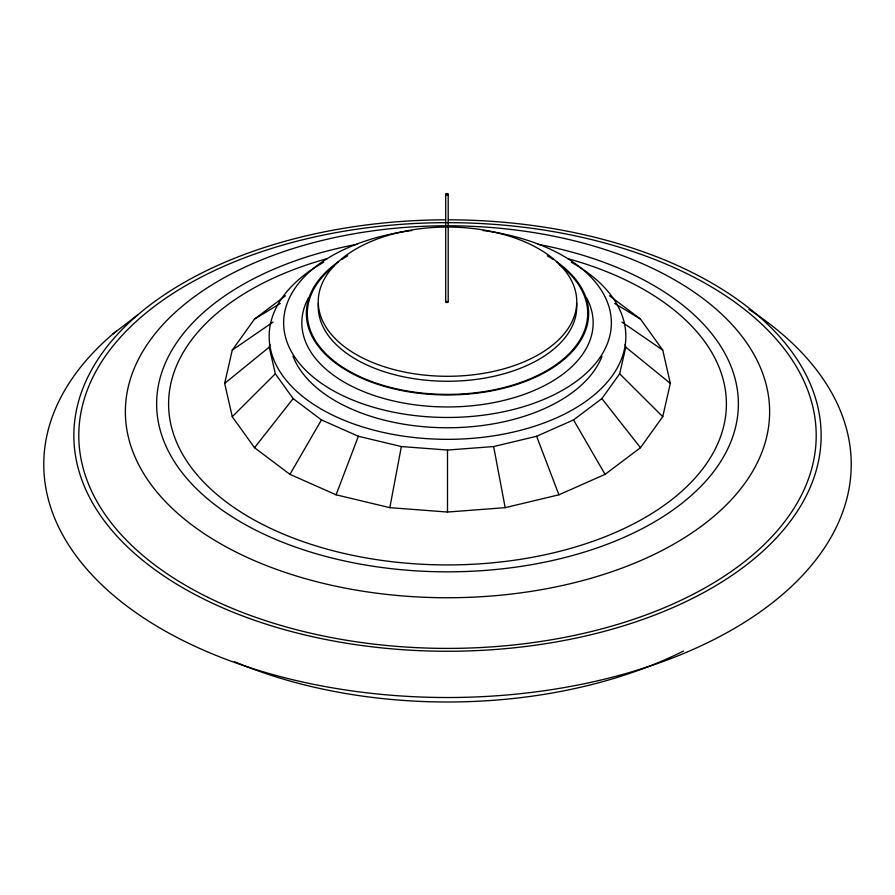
<?xml version="1.0" encoding="UTF-8"?>
<svg xmlns="http://www.w3.org/2000/svg" width="895" height="895" viewBox="0 0 895 895"><rect width="100%" height="100%" fill="white"/><g stroke="black" fill="none" stroke-linecap="round" stroke-linejoin="round"><path stroke-width="1.34" d="M285.505 295.753L254.527 319.067L232.264 350.09L224.667 383.384L232.264 416.69L254.527 447.713L289.935 474.361L336.084 494.801L389.828 507.655L401.363 446.549L447.5 450.051L493.637 446.549L536.62 436.268L573.538 419.912L601.865 398.599L619.676 373.774L625.75 347.148L625.146 344.486M401.363 446.549L358.38 436.268L321.462 419.912L293.135 398.599L275.324 373.774L269.25 347.148L269.854 344.486M389.828 507.655L447.5 512.041L505.172 507.655L558.916 494.801L605.065 474.361L640.473 447.713L662.736 416.69L670.333 383.384L662.736 350.09L640.473 319.067L609.495 295.753M336.084 494.801L358.38 436.268M289.935 474.361L321.462 419.912M254.527 447.713L293.135 398.599M232.264 416.69L275.324 373.774M224.667 383.384L269.25 347.148M112.736 334.137L137.673 314.95M232.264 350.09L273.053 322.066M254.527 319.067L280.258 303.483M614.742 303.483L640.473 319.067M621.947 322.066L662.736 350.09M625.75 347.148L670.333 383.384M619.676 373.774L662.736 416.69M601.865 398.599L640.473 447.713M573.538 419.912L605.065 474.361M536.62 436.268L558.916 494.801M493.637 446.549L505.172 507.655M448.205 194.237A1.253 0.727 0 0 1 446.325 194.864A1.253 0.727 0 0 1 446.325 193.611A1.253 0.727 0 0 1 448.205 194.237L448.205 301.772M447.5 450.051L447.5 512.041M445.699 194.237L445.699 301.772M683.534 651.012A359.656 207.651 0 0 1 234.389 661.618M447.5 227.039A129.26 74.632 0 0 1 559.677 338.746A129.26 74.632 0 0 1 336.028 339.44A129.26 74.632 0 0 1 446.102 227.039M576.581 302.745A129.26 74.632 0 0 1 447.5 381.259A129.26 74.632 0 0 1 318.419 302.745M559.218 264.573A140.191 80.942 0 0 1 542.56 372.946A140.191 80.942 0 0 1 354.118 373.83A140.191 80.942 0 0 1 334.417 265.625M556.735 261.855A141.141 81.49 0 0 1 543.936 372.969A141.141 81.49 0 0 1 351.064 372.969A141.141 81.49 0 0 1 338.265 261.855M341.7 259.528A141.141 81.49 0 0 1 347.696 255.847M547.304 255.847A141.141 81.49 0 0 1 553.3 259.528M586.426 297.599A145.65 84.096 0 0 1 447.5 406.956A145.65 84.096 0 0 1 308.574 297.599M483.233 230.541A163.863 94.602 0 0 1 583.025 376.045A163.863 94.602 0 0 1 311.975 376.045A163.863 94.602 0 0 1 411.767 230.541M602.022 356.176A158.292 91.391 0 0 1 447.5 427.754A158.292 91.391 0 0 1 292.978 356.176M571.323 262.28A178.34 102.959 0 0 1 574.355 408.746A178.34 102.959 0 0 1 320.645 408.746A178.34 102.959 0 0 1 323.677 262.28M567.631 258.588A278.904 161.022 0 0 1 665.757 504.153A278.904 161.022 0 0 1 229.243 504.153A278.904 161.022 0 0 1 327.369 258.588M538.141 244.335A290.864 167.924 0 0 1 682.661 502.733A290.864 167.924 0 0 1 212.339 502.733A290.864 167.924 0 0 1 356.859 244.335M447.5 225.786A322.133 185.981 0 0 1 726.706 504.523A322.133 185.981 0 0 1 168.987 505.216A322.133 185.981 0 0 1 446.113 225.786M448.429 219.812A373.651 215.729 0 0 1 771.098 543.388A373.651 215.729 0 0 1 124.383 543.869A373.651 215.729 0 0 1 445.632 219.812M748.88 309.334A403.723 233.092 0 0 1 738.655 625.907A403.723 233.092 0 0 1 191.172 644.512A403.723 233.092 0 0 1 116.686 330.814M448.037 301.414A1.253 0.727 0 0 1 447.668 302.365A1.253 0.727 0 0 1 445.99 302.242A1.253 0.727 0 0 1 446.068 301.257M208.255 597.502A368.695 212.865 0 0 0 810.076 474.171A368.695 212.865 0 0 0 324.169 234.926A368.695 212.865 0 0 0 208.255 597.502"/></g></svg>
